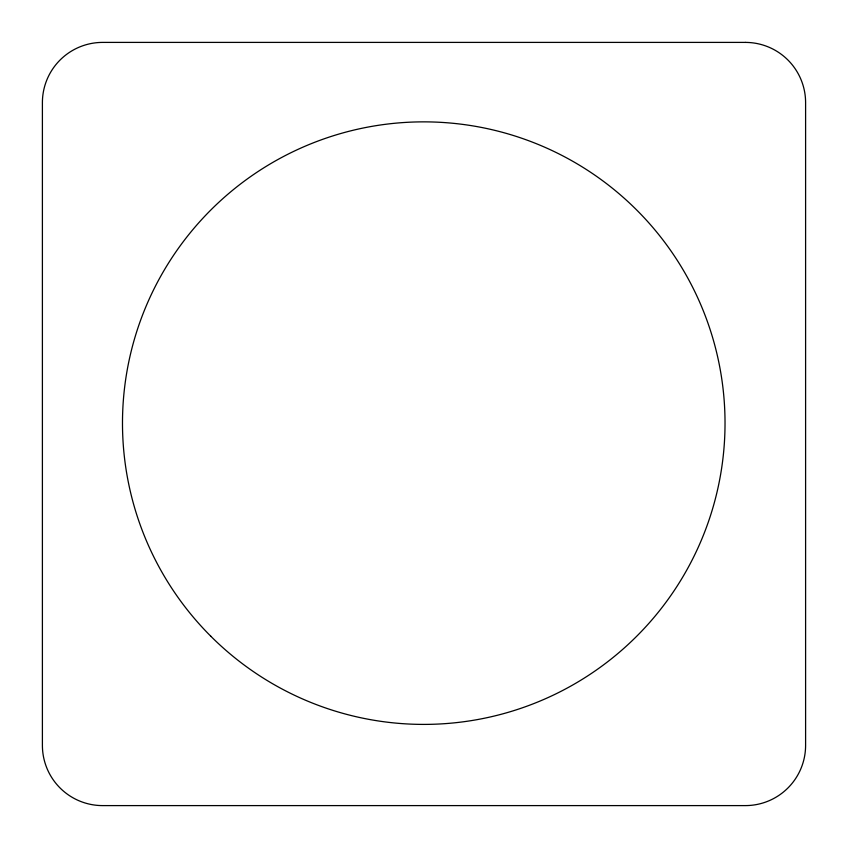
<?xml version="1.0" encoding="UTF-8"?>
<svg xmlns="http://www.w3.org/2000/svg" width="848" height="848" viewBox="0 0 848 848"><rect width="100%" height="100%" fill="white"/><g stroke="black" fill="none" stroke-linecap="round" stroke-linejoin="round"><path stroke-width="1.27" d="M745.35 42.4L102.65 42.4A60.25 60.25 0 0 0 42.4 102.65L42.4 745.35A60.25 60.25 0 0 0 102.65 805.6L745.35 805.6A60.25 60.25 0 0 0 805.6 745.35L805.6 102.65A60.25 60.25 0 0 0 745.35 42.4M210.728 636.159A301.263 301.263 0 0 0 714.758 501.104A301.263 301.263 0 0 0 345.783 132.129A301.263 301.263 0 0 0 210.728 636.159"/></g></svg>
